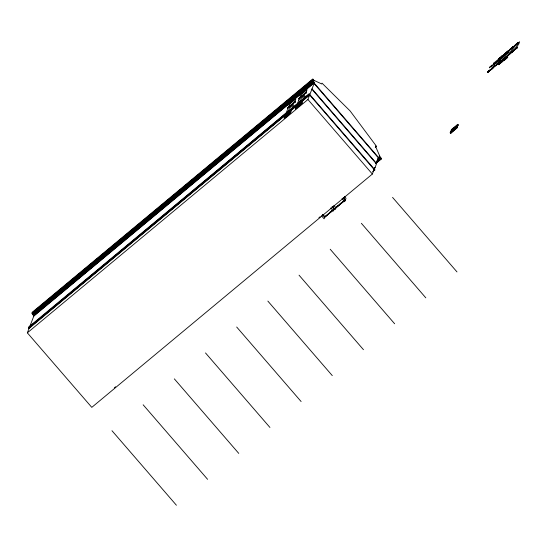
<?xml version="1.0" encoding="UTF-8"?>
<svg xmlns="http://www.w3.org/2000/svg" width="547" height="547" viewBox="0 0 547 547"><rect width="100%" height="100%" fill="white"/><g stroke="black" fill="none" stroke-linecap="round" stroke-linejoin="round"><path stroke-width="0.82" d="M506.604 52.457L506.098 52.991L506.679 52.17M287.599 108.087L295.093 102.043L295.189 101.243L295.161 101.872M298.778 98.87L306.313 92.71L306.409 91.91L306.382 92.539M499.89 62.242L501.476 60.594L500.792 60.97M515.37 49.408L515.876 48.786M507.589 51.903L508.026 51.603L506.153 53.052L507.91 51.227M490.235 69.948L490.133 70.303M29.586 327.051L33.825 316.057L32.034 313.041L312.617 79.718L321.698 83.958L322.005 83.144L350.114 110.945L376.589 146.439L375.276 147.533M33.066 314.798L313.629 81.51M28.553 327.127L309.137 93.804L374.292 169.05L374.921 169.987L373.478 170.849M374.073 169.625L372.363 174.042L91.787 407.365L27.35 332.836L29.053 328.419L28.704 327.311M28.861 328.125L309.855 94.508L314.402 82.727L312.617 79.718M33.716 315.927L314.306 82.57M287.401 107.998L287.613 108.265L287.401 107.998L295.325 101.66L287.517 108.005M290.635 113.106L284.399 118.289L284.105 117.913L290.272 112.778L290.621 113.079L290.272 112.778M288.358 107.424L289.616 104.169L295.852 98.986L294.765 102.405M284.44 118.248L284.105 117.913M298.621 98.665L298.833 98.932L298.621 98.665L306.552 92.327M298.73 98.692L306.443 92.491M298.71 98.836L299.024 98.556L298.443 98.535L298.683 98.898L306.45 92.368M295.325 108.579L295.66 108.915L295.325 108.579L301.5 103.445L301.848 103.745L301.5 103.445M299.585 98.091L300.836 94.836L307.072 89.653L305.985 93.072M28.553 327.701L309.281 93.981M309.274 94.61L28.697 327.933M27.35 332.836L307.927 99.513L309.629 95.096L29.053 328.419M322.662 214.506L324.761 216.94L332.685 210.246M343.174 197.57L345.321 200.065L324.74 217.173L324.104 218.827L321.417 215.723M345.143 199.887L343.885 198.67M345.321 200.065L344.678 201.72L341.998 198.616M324.802 217.022L345.383 199.901L346.012 198.274L344.398 196.414M374.292 169.05L374.791 167.751L373.649 169.009M379.153 156.442L379.509 155.533M374.962 167.915L378.839 157.256L380.124 158.363L376.835 161.098M374.463 170.008L373.15 171.102M372.671 171.785L374.798 169.755M379.789 158.021L377.82 159.662M380.124 158.363L381.081 159.095L375.823 163.471M381.081 159.095L375.392 146.07L376.589 146.439M450.195 132.784L451.453 129.53L457.689 124.347L458.119 124.839L456.861 128.094L450.625 133.283L450.195 132.784L456.43 127.601L457.689 124.347M450.625 133.283L451.918 129.714L453.401 128.798M450.762 133.147L452 129.81L453.319 128.709M453.333 128.538C452.328 131.67 453.668 126.904 454.824 127.622M452.937 129.707L454.742 127.526L453.531 130.671L450.783 132.948M450.865 133.044L453.449 130.576L454.66 127.437M456.458 126.261L454.974 127.177L453.449 130.576M453.819 130.603L455.049 127.266L456.376 126.166M456.389 125.995C455.384 129.126 456.724 124.367 457.873 125.078M455.993 127.171L457.798 124.99L456.581 128.128L453.839 130.412M453.921 130.501L456.506 128.032L457.716 124.894M457.983 124.976L456.506 128.032M488.3 71.944L487.527 72.512L488.45 71.035M487.582 72.573L488.505 71.096M487.527 72.512L490.194 69.927M488.519 71.712C487.322 71.814 491.144 69.394 488.662 71.5M488.184 71.924L488.321 71.561M491.165 69.483L490.707 69.975L490.844 69.421M490.707 69.975L492.744 68.088L492.156 68.416M493.667 66.878L494.18 66.652M494.365 66.823L495.172 65.633L494.42 66.884M495.172 65.633L493.907 66.679M493.962 66.741L495.226 65.695M498.201 63.493L495.698 65.818L496.567 64.279M496.635 64.956C495.179 65.455 499.09 62.536 497.339 64.382M495.698 65.818L496.416 65.196M496.3 65.175L496.437 64.813M499.944 62.303L498.775 63.11L499.671 61.9M501.51 57.073L499.548 58.481M501.408 56.601L502.508 55.479M501.435 57.059L501.879 56.204L501.38 56.997M502.796 55.37L501.92 56.095M501.934 57.319L501.319 58.912L506.748 54.406L507.363 52.806M503.787 54.55L503.035 55.794L503.842 54.611M503.035 55.794L503.274 54.974M501.736 60.266L502.748 59.596L501.784 60.129M502.775 59.315L502.276 60.867L506.324 57.497L506.693 56.553L502.481 60.074L503.049 59.705C504.129 57.955 501.941 60.088 503.343 58.946M505.401 53.729L505.647 52.997L503.575 55.09L503.978 54.926M503.288 58.885L503.049 59.705M505.647 52.997L505.182 53.975M504.334 58.221C502.187 59.746 506.864 56.115 504.286 58.064M503.657 58.775L504.149 58.269M504.409 58.577C504.97 57.086 503.814 59.445 504.922 58.153L505.161 57.332M506.44 56.266C505.866 57.777 507.035 55.404 505.927 56.697L505.688 57.517L507.999 55.391M505.688 57.517L506.495 56.327M508.238 50.844L507.889 51.951L508.758 50.413L508.293 50.905M508.436 50.871L507.883 52.307L500.149 58.734L500.703 57.305L508.806 50.474M508.758 50.413L508.402 51.527M509.216 50.105L509.729 49.606L509.271 50.167M510.372 49.045L509.243 50.563M508.163 55.281L508.3 54.721L506.228 56.813M508.354 54.782L506.563 56.676M510.043 49.709L508.99 50.775L510.317 48.984M508.3 54.721L507.835 55.698M509.804 49.415L510.563 48.977M508.648 55.056L509.51 54.146M508.744 54.426L509.216 54.03M511.233 48.403L510.843 49.298L511.383 48.252L513.496 46.721L511.438 48.314M509.619 54.091L510.132 53.196L508.423 55.131M513.339 47.151L510.843 49.298M511.383 48.615L513.496 46.721M510.187 53.257L509.565 54.215M512.088 47.651L511.643 47.924M512.594 47.131L513.161 46.557L512.642 47.192M514.317 45.592L513.968 46.7L514.83 45.162L514.371 45.654M513.127 51.09L515.13 49.394M515.917 48.902L516.936 48.129L516.081 48.697M516.334 48.485L517.633 46.96L517.12 47.856M516.765 47.856L516.218 48.587M516.293 48.252L516.826 47.5M517.325 47.322L517.284 47.425M512.614 47.377L511.534 48.403L512.327 47.541M502.221 56.389L502.399 55.773L501.455 57.011M517.059 47.979L517.681 47.021M490.898 69.483L491.097 69.079M501.524 60.655L500.197 61.982M509.524 50.146L509.189 50.502M509.052 54.468L508.717 54.823M504.929 54.091L505.12 53.435M517.947 43.336L518.433 42.652L515.548 45.23M498.249 63.555L496.43 64.628M517.524 43.117L515.554 44.717M515.541 44.881L517.947 42.755L516.259 44.41M499.985 57.873L500.553 57.469L499.931 57.811M515.445 45.394L515.548 44.957M499.233 58.871L499.664 58.18M518.433 42.652L515.773 44.95L518.467 42.324L517.715 43.22M499.671 58.03C496.054 61.086 504.724 53.709 499.377 58.666M500.867 57.517L499.069 58.878M499.315 62.659L500.908 61.148L499.931 62.139M492.724 68.19L491.603 68.806M493.305 67.63L491.247 69.284L491.876 68.936M498.816 58.919L500.067 57.736M517.065 43.692L515.732 44.936L516.717 44.348M513.202 50.953L513.783 50.187M500.956 57.264L500.594 57.797M490.946 69.387L493.36 67.397L491.445 68.984M515.759 48.833L513.072 51.028M500.594 61.23L498.782 63.001L499.124 62.946M515.493 44.82L516.347 44.006M506.754 52.355L508.211 51.124L506.925 52.15M498.132 63.698L497.784 64.061M510.672 53.367L509.975 53.845L512.703 51.575L512.115 52.17M511.534 52.211C515.746 48.621 508.006 54.885 511.589 52.273M515.274 45.394L517.934 42.912M515.718 44.649L516.58 43.822M510.03 53.907L511.254 52.615L510.406 53.073M512.915 50.885L511.787 52.068L512.758 51.637M513.442 50.645L515.137 49.237M500.922 57.127L499.281 58.72M517.53 43.63L517.927 43.076M500.526 57.462L500.163 57.859M499.479 62.187L500.929 61.1M507.684 51.849L508.074 51.48M514.912 49.633L513.134 51.172M505.127 53.914L503.534 55.206L504.416 54.659M489.613 70.748L488.642 71.595M499.705 62.071L500.266 61.572M491.302 68.99L492.191 68.211M488.314 71.377L490.16 70.009M488.368 71.445L489.674 70.324L488.129 71.862M496.485 64.69L498.153 63.329M513.045 47.336L511.766 48.423M498.837 59.247L500.539 57.736M515.903 44.731L518.002 42.816M517.64 43.514L516.983 44.095M500.355 57.572L499.719 58.242M506.953 52.027L507.705 51.391M497.51 64.204L496.546 65.004M514.084 50.023L515.356 49.168M496.245 65.114L497.804 63.623L497.483 63.787M507.63 51.787L506.659 52.608L507.144 52.28M488.71 71.192L489.415 70.604M496.833 64.443L497.244 64.081M514.618 49.633L513.715 50.529L515.746 48.731M504.58 54.331L504.115 54.714M507.226 56.054L506.768 56.437M508.792 54.837L509.216 54.577M491.774 68.642L493.312 67.336M500.136 58.098L499.131 58.932M512.211 47.999L512.867 47.37L511.486 48.341M493.62 67.014L493.989 66.809M503.602 58.714L504.614 58.044M492.074 68.669L493.127 67.712M31.986 313.171L312.563 79.848M32.417 313.67L312.993 80.347M32.389 313.732L312.966 80.409M32.745 314.429L313.397 80.908M33.162 314.956L313.739 81.633M33.825 316.057L314.402 82.727M295.223 101.701L287.435 107.903M288.522 107.609L289.828 106.501M291.715 104.935L293.206 103.65M301.616 96.723L302.867 95.67M289.903 110.009L286.163 113.12L287.421 109.865L293.65 104.682L292.399 107.937L291.148 108.969M285.343 115.848L287.838 113.776M297.185 106.002L299.681 103.923M300.563 103.26L302.388 101.742M295.626 108.956L297.52 107.362M298.744 106.364L300.611 104.812M377.382 158.931L378.695 157.837M512.149 47.507L511.684 48.177M377.71 159.539L379.68 157.898M510.262 49.339L510.604 48.874M513.448 46.659L512.977 47.158M502.98 55.732L503.548 55.37M376.91 160.9L380.199 158.165M376.685 161.946L380.65 158.603M376.869 162.158L381.471 158.329L380.199 157.126M375.878 163.334L381.136 158.965M496.621 64.348L496.047 64.71M498.72 62.967L500.943 61.045L498.878 63.096M491.719 68.881L491.309 69.113M373.56 168.934L375.064 167.655M114.378 387.823L115.608 386.797M318.915 217.733L320.145 216.708M329.376 212.783L331.967 210.629M335.851 207.402L338.443 205.248M339.735 204.168L341.677 202.554M333.841 209.18L344.207 200.564M324.761 216.94L332.631 210.397M333.943 209.303L344.432 200.578M451.719 130.227L458.119 124.839M453.135 129.195L451.808 130.295L454.543 128.039L453.231 129.119M456.191 126.658L454.865 127.759L457.689 125.571L454.714 128.442M456.28 126.576L457.607 125.475M451.583 130.89L454.352 128.531M454.632 128.354L457.408 125.988M451.576 131.041L454.516 128.566M454.632 128.497L457.572 126.029M511.794 48.191L512.553 47.568M511.807 48.143L513.38 46.974M516.635 44.492L515.39 45.333M491.89 68.888L493.189 67.582M492.238 68.71L491.22 69.544M500.252 61.401L501.483 60.642M517.147 43.227L518.207 42.509M507.213 52.15L506.604 52.546M492.368 68.184L493.244 67.643M514.091 50.461L513.674 50.721M499.732 62.399L499.363 62.659M494.126 66.59L494.625 66.344L494.29 66.467M492.662 67.719L493.36 67.397M512.792 47.281L513.209 46.98M502.228 59.76L502.789 59.479L502.419 59.623M491.685 69.154L491.254 69.469M499.069 62.884L499.486 62.673M500.457 57.319L501.066 57.052M514.857 49.339L515.288 49.155M500.498 61.278L500.997 61.107M507.855 51.165L508.047 51.035M506.631 56.649L506.283 56.874M515.377 48.868L515.842 48.704M489.818 70.119L490.249 69.989M510.351 53.011L511.206 52.553M298.655 98.569L306.388 91.964L306.648 92.272M32.034 313.041L32.635 313.499M456.43 127.601L456.861 128.094M454.632 128.107L454.748 128.36M454.407 128.702L451.658 130.986M451.453 129.53L451.884 130.029M314.245 83.137L378.681 157.666M314.087 83.541L378.524 158.069M312.05 88.833L376.486 163.362M311.893 89.236L376.329 163.765M309.13 94.378L374.647 170.144M307.927 99.513L372.363 174.042M392.555 197.392L456.991 271.921M343.769 198.041L345.376 199.908M343.824 198.828L344.856 200.024M361.382 223.313L425.819 297.841M333.82 205.357L335.967 207.839L335.325 209.494L332.644 206.39M331.947 206.91L334.094 209.398L333.458 211.053L330.771 207.949M323.229 214.93L324.774 216.721M322.6 214.684L324.74 217.173M330.203 249.241L394.64 323.769M299.031 275.168L363.468 349.697M267.852 301.089L332.289 375.618M236.68 327.017L301.117 401.546M205.501 352.938L269.945 427.467M174.329 378.866L238.765 453.395M143.15 404.794L207.593 479.322M111.978 430.715L176.414 505.243M313.957 80.505L312.822 78.932L32.246 312.262L32.998 313.308M285.172 115.677L284.29 118.166L290.525 112.983L291.469 110.542L285.172 115.677M296.399 106.344L295.517 108.832L301.753 103.65L302.689 101.209L296.399 106.344M298.641 100.532L297.383 103.786L303.619 98.604L304.877 95.349L298.641 100.532M489.572 67.267L489.333 67.883L492.252 65.038L489.572 67.267M491.343 66.481L491.11 67.083L495.076 63.377L491.343 66.481M493.784 63.103L493.141 64.778L499.561 59.438L500.204 57.763L493.784 63.103M495.917 62.625L495.445 63.849L500.437 59.698L500.902 58.474L495.917 62.625M498.891 64.334L498.714 64.806L500.573 62.932L498.891 64.334M501.449 62.194L501.209 62.823L504.197 59.91L501.449 62.194M504.676 59.486L504.355 60.32L507.534 57.674L507.855 56.84L504.676 59.486M508.99 50.618L507.848 53.565L518.515 44.697L519.65 41.757L508.99 50.618"/></g></svg>
